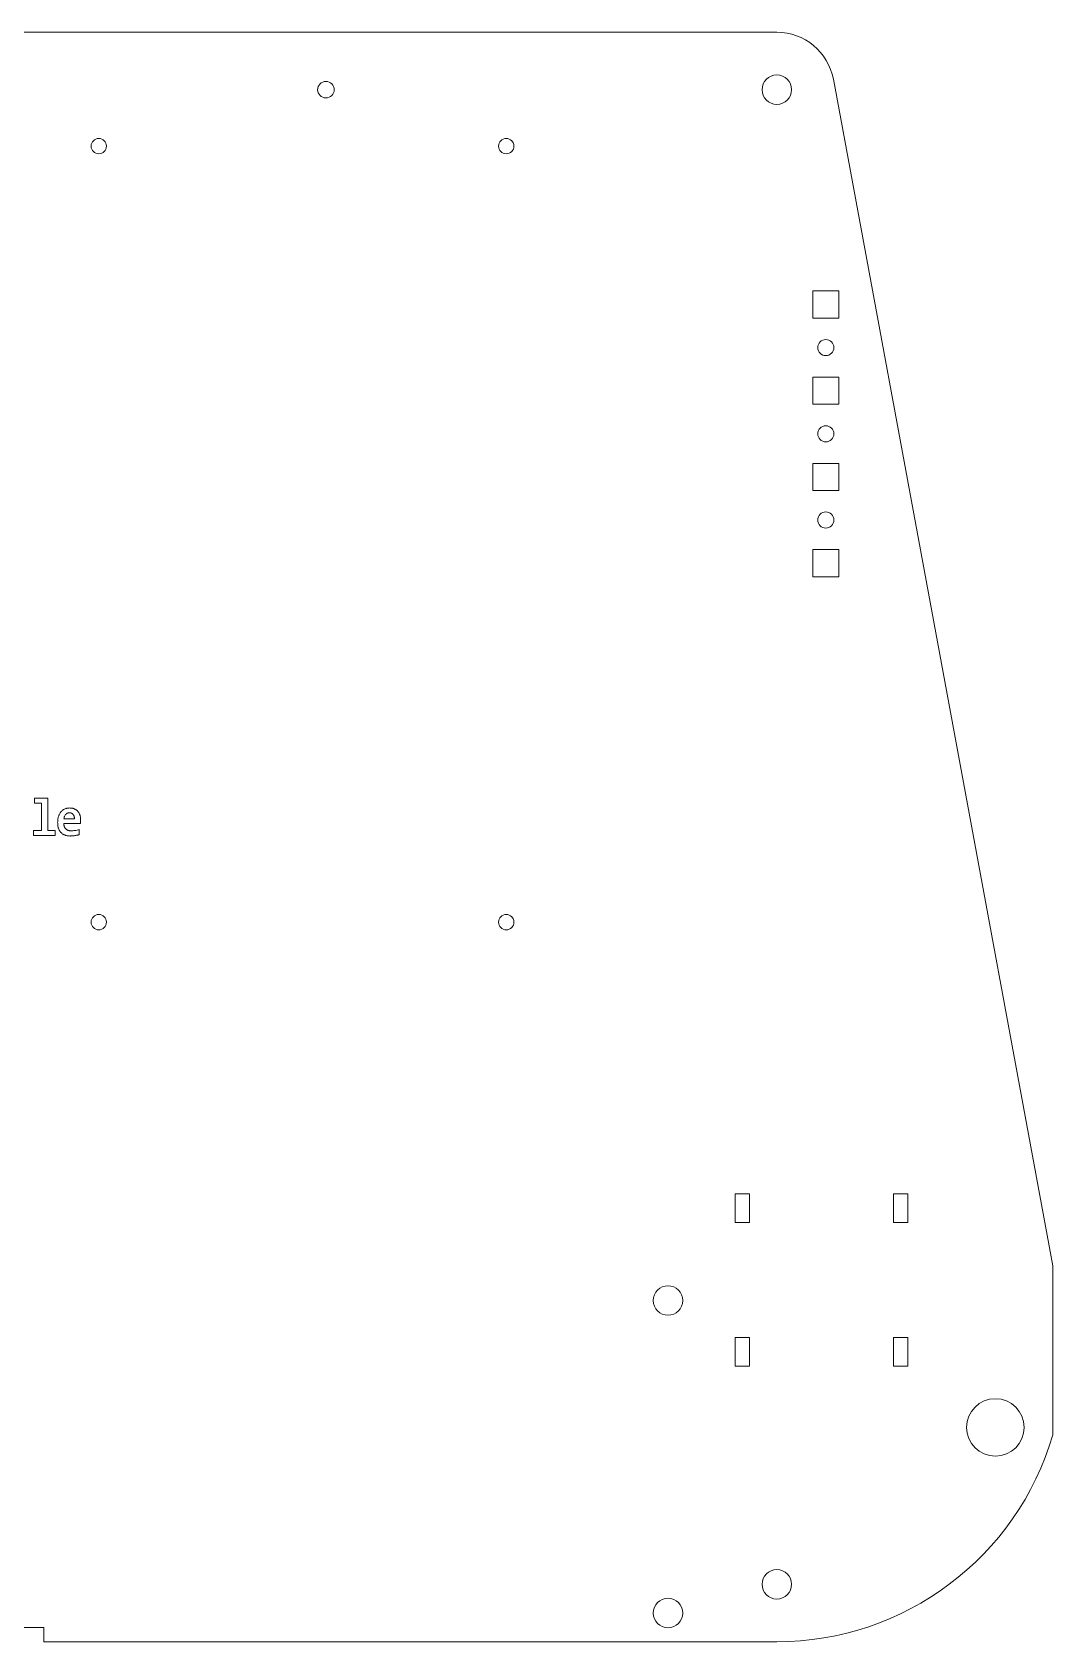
# Model space of a CAD drawing. Header units: millimetres. Extents: x -226 to 226, y -192 to 178.
# Drawn here: x 0.6 to 226.1, y -177.8 to 177.8 of the extents above; entities that cross this region are included whole.
import ezdxf

# ---------------------------------------------------------------- set-up
doc = ezdxf.new("R2010")
doc.units = ezdxf.units.MM

msp = doc.modelspace()

# ---------------------------------------------------------------- linework, layer by layer
at = {"color": 7, "linetype": 'Continuous', "lineweight": 15}
for p, q in [((165.1, 177.8), (-165.1, 177.8)), ((226.06, -94.74), (177.59, 167.41)), ((173.07, 120.65), (173.07, 114.65)), ((178.77, 120.65), (173.07, 120.65)), ((178.77, 114.65), (178.77, 120.65)), ((173.07, 114.65), (178.77, 114.65)), ((173.07, 101.6), (173.07, 95.6)), ((178.77, 101.6), (173.07, 101.6)), ((178.77, 95.6), (178.77, 101.6)), ((173.07, 95.6), (178.77, 95.6)), ((173.07, 82.55), (173.07, 76.55)), ((178.77, 82.55), (173.07, 82.55)), ((178.77, 76.55), (178.77, 82.55)), ((173.07, 76.55), (178.77, 76.55)), ((173.07, 63.5), (173.07, 57.5)), ((178.77, 63.5), (173.07, 63.5)), ((178.77, 57.5), (178.77, 63.5)), ((173.07, 57.5), (178.77, 57.5)), ((1.09, 7.49), (1.09, 8.6)), ((1.09, 8.6), (4.05, 8.6)), ((2.67, 7.49), (1.09, 7.49)), ((2.67, 1.47), (2.67, 7.49)), ((4.05, 8.6), (4.05, 1.47)), ((7.62, 3.98), (9.95, 3.98)), ((0.9, 1.47), (2.67, 1.47)), ((0.9, 0.36), (0.9, 1.47)), ((5.66, 0.36), (0.9, 0.36)), ((4.05, 1.47), (5.66, 1.47)), ((5.66, 1.47), (5.66, 0.36)), ((11.28, 2.96), (7.6, 2.96)), ((11.01, 1.65), (11.01, 0.52)), ((155.92, -78.82), (155.92, -85.17)), ((159.09, -78.82), (155.92, -78.82)), ((159.09, -85.17), (159.09, -78.82)), ((190.84, -78.82), (190.84, -85.17)), ((194.02, -78.82), (190.84, -78.82)), ((194.02, -85.17), (194.02, -78.82)), ((155.92, -85.17), (159.09, -85.17)), ((190.84, -85.17), (194.02, -85.17)), ((226.06, -132.08), (226.06, -94.74)), ((155.92, -110.57), (155.92, -116.92)), ((159.09, -110.57), (155.92, -110.57)), ((159.09, -116.92), (159.09, -110.57)), ((190.84, -110.57), (190.84, -116.92)), ((194.02, -110.57), (190.84, -110.57)), ((194.02, -116.92), (194.02, -110.57)), ((155.92, -116.92), (159.09, -116.92)), ((190.84, -116.92), (194.02, -116.92)), ((-3.17, -174.62), (3.17, -174.62)), ((3.17, -174.62), (3.17, -177.8)), ((3.17, -177.8), (165.1, -177.8))]:
    msp.add_line(p, q, dxfattribs=at)
for centre, radius in [((165.1, 165.1), 3.26), ((65.5, 165.1), 1.83), ((15.32, 152.63), 1.7), ((105.33, 152.63), 1.7), ((175.92, 108.12), 1.78), ((175.92, 89.08), 1.78), ((175.92, 70.03), 1.78), ((15.32, -18.82), 1.7), ((105.33, -18.82), 1.7), ((141.06, -102.39), 3.26), ((213.38, -130.44), 6.35), ((165.1, -165.1), 3.26), ((141.06, -171.45), 3.26)]:
    msp.add_circle(centre, radius, dxfattribs=at)
for centre, radius, start, end in [((165.1, 165.1), 12.7, 10.4757, 90), ((165.1, -114.3), 63.5, 270, 343.7398)]:
    msp.add_arc(centre, radius, start, end, dxfattribs=at)
for points, knots in [([(6.23, 3.2), (6.24, 3.32), (6.24, 3.55), (6.28, 3.89), (6.34, 4.21), (6.42, 4.51), (6.52, 4.8), (6.64, 5.06), (6.78, 5.31), (6.94, 5.53), (7.12, 5.73), (7.33, 5.91), (7.54, 6.06), (7.78, 6.19), (8.03, 6.29), (8.3, 6.36), (8.58, 6.4), (8.77, 6.41), (8.87, 6.41)], [0, 0, 0, 0, 0.075549, 0.148101, 0.217721, 0.285145, 0.350127, 0.412892, 0.472943, 0.531802, 0.589465, 0.646114, 0.702695, 0.759824, 0.817626, 0.876706, 0.93701, 1, 1, 1, 1]), ([(8.84, 5.35), (8.8, 5.35), (8.72, 5.35), (8.6, 5.33), (8.49, 5.3), (8.38, 5.26), (8.28, 5.21), (8.18, 5.15), (8.09, 5.08), (7.98, 4.96), (7.85, 4.79), (7.74, 4.56), (7.66, 4.28), (7.63, 4.08), (7.62, 3.98)], [0, 0, 0, 0, 0.061179, 0.119531, 0.176361, 0.232503, 0.288316, 0.344123, 0.400872, 0.459703, 0.579922, 0.708261, 0.847154, 1, 1, 1, 1]), ([(9.95, 3.98), (9.95, 4.04), (9.95, 4.15), (9.93, 4.3), (9.9, 4.45), (9.87, 4.59), (9.82, 4.71), (9.76, 4.83), (9.7, 4.93), (9.63, 5.02), (9.55, 5.1), (9.46, 5.17), (9.37, 5.22), (9.24, 5.29), (9.06, 5.34), (8.91, 5.35), (8.84, 5.35)], [0, 0, 0, 0, 0.0851, 0.164409, 0.239501, 0.309861, 0.376931, 0.440611, 0.501073, 0.559105, 0.615584, 0.669955, 0.724159, 0.778133, 0.886656, 1, 1, 1, 1]), ([(8.87, 6.41), (8.96, 6.41), (9.15, 6.4), (9.42, 6.37), (9.68, 6.31), (9.92, 6.22), (10.14, 6.11), (10.34, 5.99), (10.52, 5.84), (10.69, 5.67), (10.83, 5.49), (10.96, 5.29), (11.07, 5.07), (11.15, 4.84), (11.23, 4.59), (11.28, 4.33), (11.31, 4.06), (11.31, 3.87), (11.31, 3.78)], [0, 0, 0, 0, 0.07109, 0.138458, 0.202827, 0.264709, 0.324817, 0.38311, 0.440897, 0.498041, 0.555564, 0.613497, 0.673412, 0.734789, 0.79806, 0.863038, 0.930202, 1, 1, 1, 1]), ([(11.31, 3.78), (11.31, 3.72), (11.31, 3.59), (11.3, 3.39), (11.29, 3.18), (11.28, 3.03), (11.28, 2.96)], [0, 0, 0, 0, 0.204882, 0.464803, 0.741774, 1, 1, 1, 1]), ([(8.97, 0.22), (8.86, 0.23), (8.66, 0.23), (8.36, 0.27), (8.08, 0.33), (7.82, 0.41), (7.58, 0.52), (7.35, 0.65), (7.15, 0.81), (6.96, 0.98), (6.79, 1.18), (6.65, 1.41), (6.52, 1.65), (6.42, 1.92), (6.33, 2.21), (6.28, 2.52), (6.24, 2.85), (6.24, 3.08), (6.23, 3.2)], [0, 0, 0, 0, 0.067775, 0.132596, 0.194507, 0.254237, 0.312342, 0.368999, 0.424608, 0.4805, 0.536863, 0.594781, 0.654186, 0.71637, 0.781643, 0.850195, 0.922825, 1, 1, 1, 1]), ([(7.6, 2.96), (7.6, 2.9), (7.6, 2.77), (7.63, 2.59), (7.66, 2.43), (7.71, 2.27), (7.77, 2.13), (7.85, 2), (7.93, 1.88), (8.03, 1.77), (8.14, 1.68), (8.26, 1.59), (8.39, 1.52), (8.53, 1.46), (8.68, 1.42), (8.83, 1.39), (9, 1.37), (9.11, 1.36), (9.17, 1.36)], [0, 0, 0, 0, 0.074956, 0.144893, 0.212477, 0.276011, 0.337619, 0.39649, 0.454119, 0.511011, 0.56796, 0.624811, 0.68242, 0.74224, 0.803421, 0.866725, 0.931849, 1, 1, 1, 1]), ([(11.01, 0.52), (10.93, 0.5), (10.78, 0.45), (10.54, 0.4), (10.28, 0.35), (10.02, 0.3), (9.76, 0.27), (9.49, 0.24), (9.23, 0.23), (9.05, 0.23), (8.97, 0.22)], [0, 0, 0, 0, 0.112325, 0.233956, 0.359627, 0.487464, 0.61703, 0.746955, 0.87566, 1, 1, 1, 1]), ([(9.17, 1.36), (9.31, 1.37), (9.6, 1.38), (10.05, 1.43), (10.53, 1.51), (10.85, 1.6), (11.01, 1.65)], [0, 0, 0, 0, 0.2258331, 0.4685828, 0.7272307, 1, 1, 1, 1])]:
    msp.add_open_spline(points, degree=3, knots=knots, dxfattribs=at)

doc.saveas('drawing.dxf')
